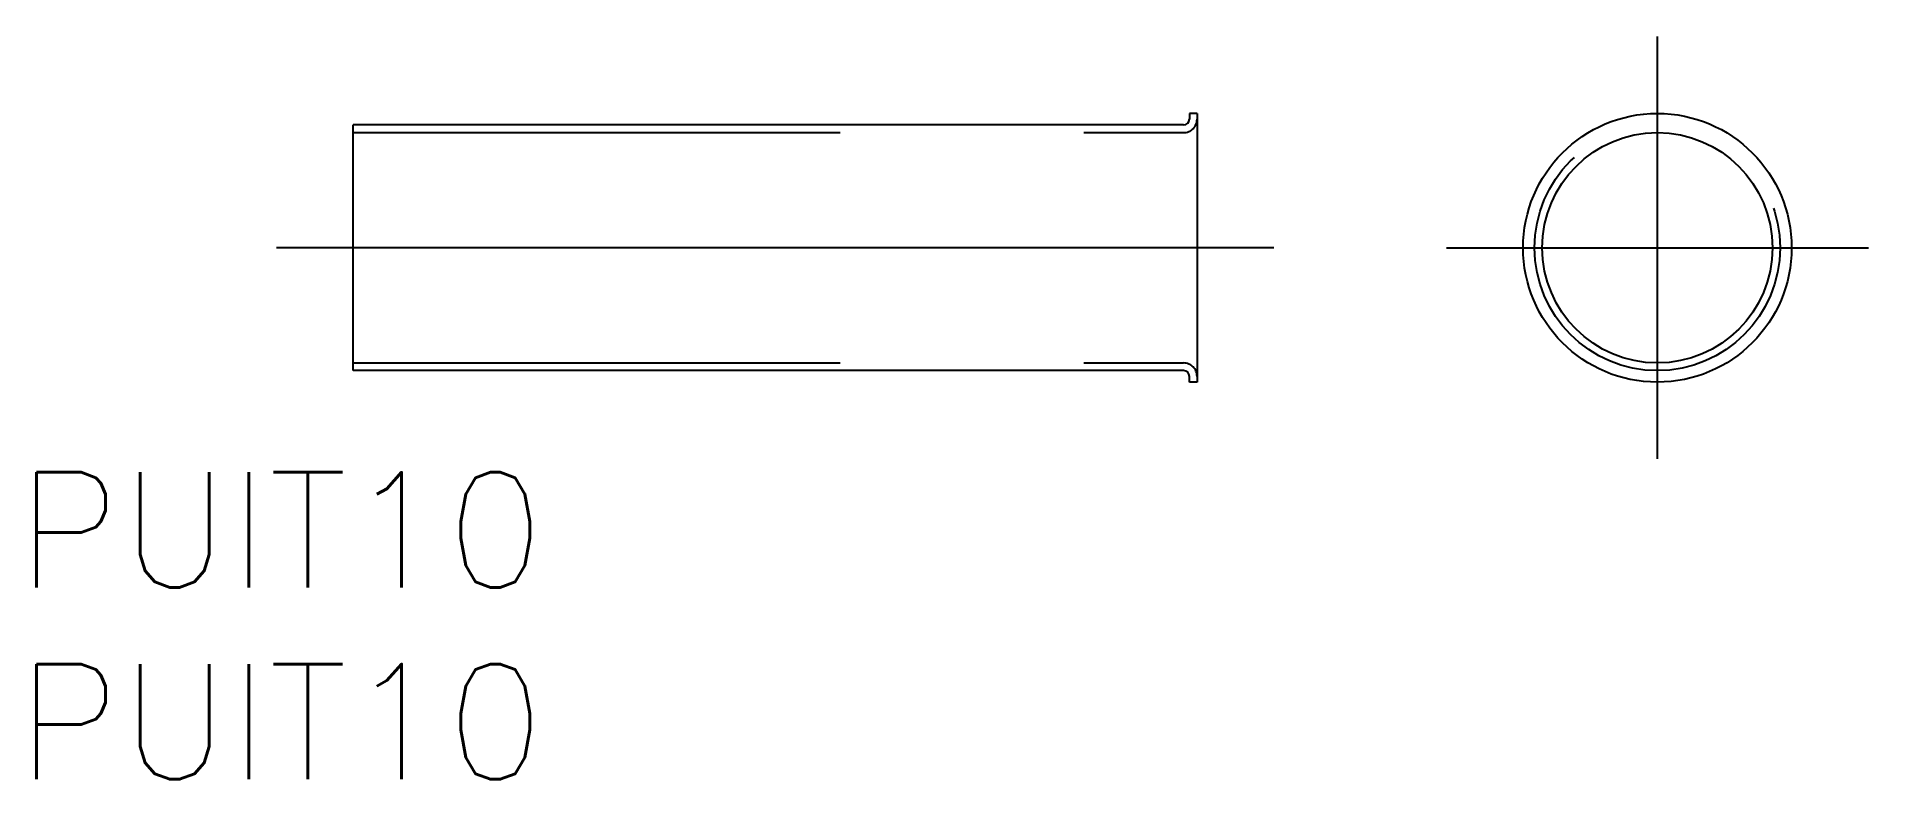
# Model space of a CAD drawing. Extents: x -42.3 to 5.5, y -13.8 to 5.5.
import ezdxf

# ---------------------------------------------------------------- set-up
doc = ezdxf.new("R2010")
doc.units = 0
doc.linetypes.add('CENTER', pattern=[50.8, 31.75, -6.35, 6.35, -6.35])
doc.linetypes.add('DASHED', pattern=[19.05, 12.7, -6.35])
doc.layers.get('0').update_dxf_attribs({"linetype": 'CONTINUOUS'})
doc.layers.add('CENTER', color=1, linetype='CENTER')
doc.styles.get("Standard").update_dxf_attribs({"font": 'txt.shx', "height": 3, "bigfont": 'bigfont.shx'})

msp = doc.modelspace()

# ---------------------------------------------------------------- linework, layer by layer
at = {"color": 7, "linetype": 'CONTINUOUS'}
for p, q in [((-12, 3.5), (-12.2, 3.5)), ((-12.2, 3.5), (-12.2, 3.35)), ((-12, 3.5), (-12, -3.5)), ((-34, -3.2), (-34, 3.2)), ((-12.35, 3.2), (-34, 3.2)), ((-12.35, -3.2), (-34, -3.2)), ((-12.2, -3.5), (-12.2, -3.35)), ((-12, -3.5), (-12.2, -3.5))]:
    msp.add_line(p, q, dxfattribs=at)
at = {"color": 3, "linetype": 'DASHED'}
for p, q in [((-34, 3), (-12.35, 3)), ((-34, -3), (-12.35, -3))]:
    msp.add_line(p, q, dxfattribs=at)
at = {"color": 7, "linetype": 'CONTINUOUS'}
for radius in [3.5, 3]:
    msp.add_circle((0, 0), radius, dxfattribs=at)
at = {"color": 3, "linetype": 'DASHED'}
msp.add_circle((0, 0), 3.2, dxfattribs=at)
at = {"color": 7, "linetype": 'CONTINUOUS'}
for centre, start, end in [((-12.35, 3.35), 270, 0), ((-12.35, -3.35), 360, 90)]:
    msp.add_arc(centre, 0.15, start, end, dxfattribs=at)
at = {"color": 3, "linetype": 'DASHED'}
for centre, start, end in [((-12.35, 3.35), 270, 0), ((-12.35, -3.35), 360, 90)]:
    msp.add_arc(centre, 0.35, start, end, dxfattribs=at)
at = {"layer": 'CENTER', "color": 1, "linetype": 'CENTER'}
for p, q in [((0, -5.5), (0, 5.5)), ((-10, 0), (-36, 0)), ((-5.5, 0), (5.5, 0))]:
    msp.add_line(p, q, dxfattribs=at)

# ---------------------------------------------------------------- texts
at = {"color": 7, "linetype": 'CONTINUOUS'}
for p in [(-42.765, -8.846), (-42.765, -13.846)]:
    msp.add_text('PUIT10', height=3, dxfattribs=at).set_placement(p)

doc.saveas('drawing.dxf')
